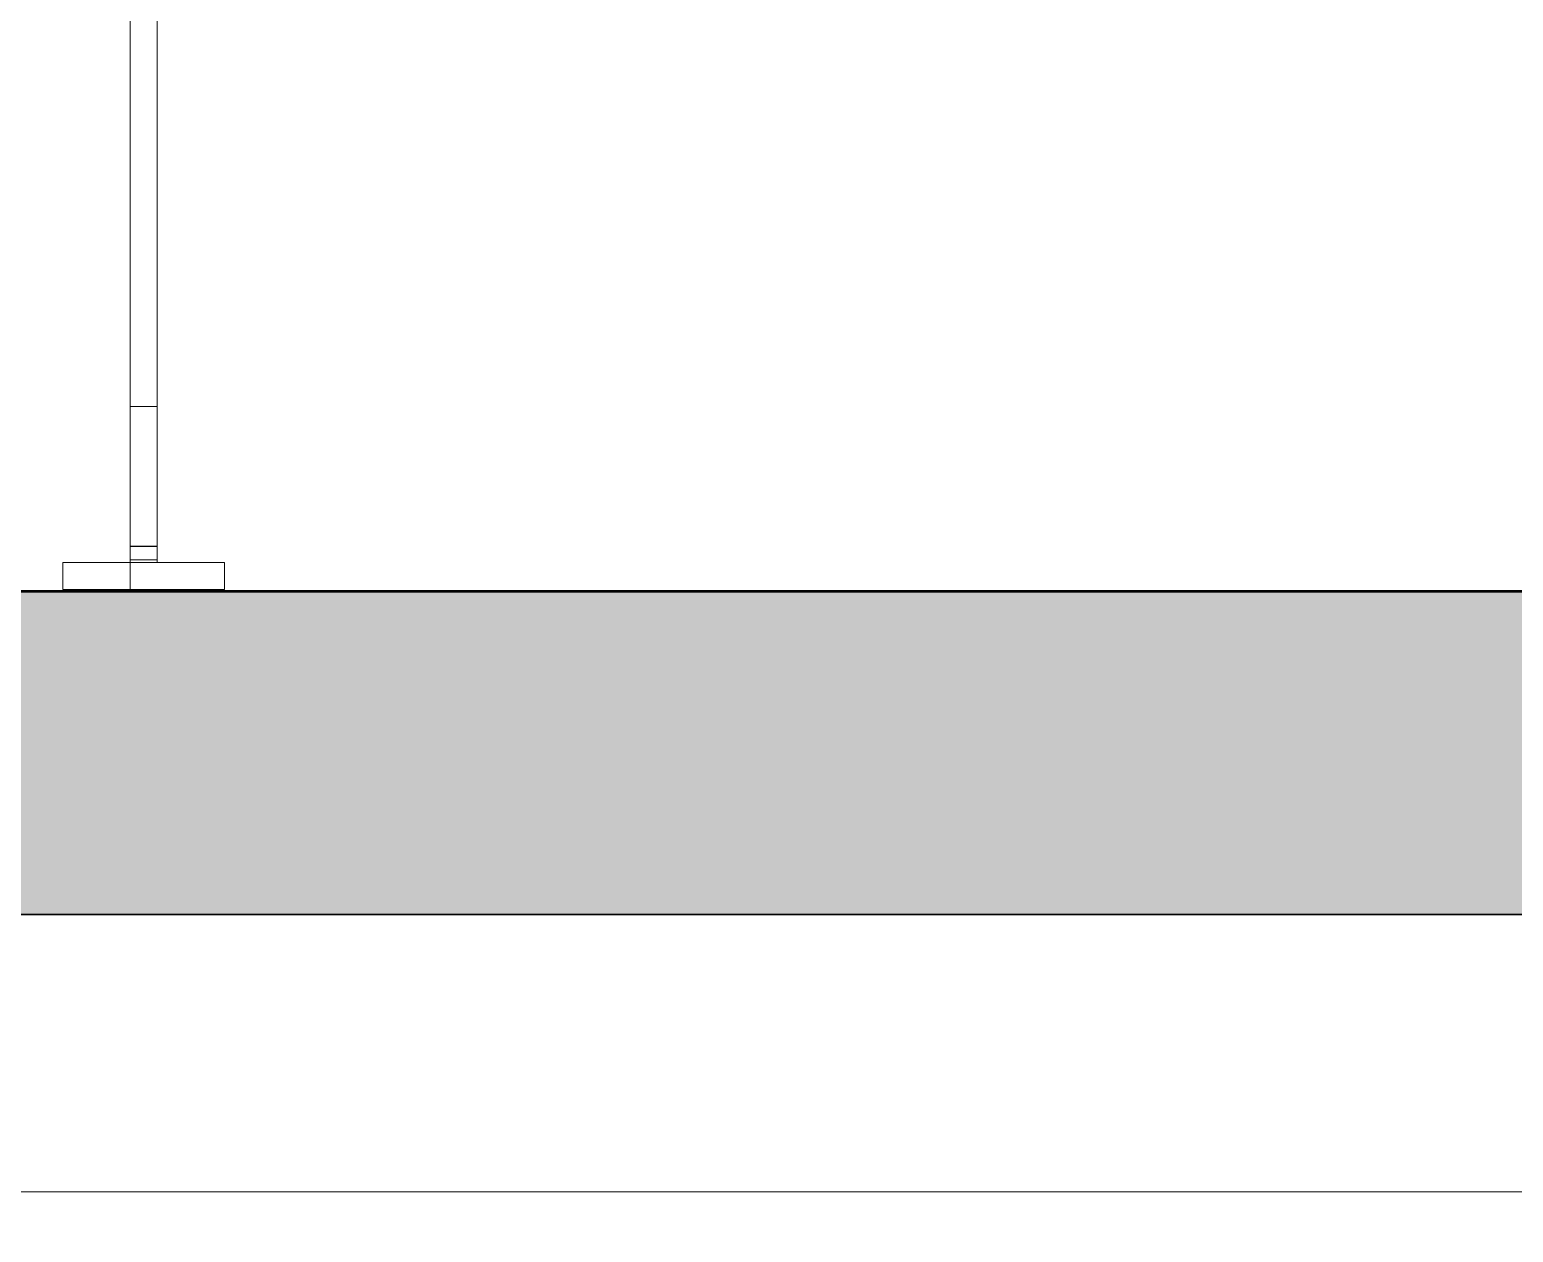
# Model space of a CAD drawing. Header units: millimetres. Extents: x -46169 to 237885, y -84465 to 18123.
# Drawn here: x 166435 to 166985, y -81191 to -80745 of the extents above; entities that cross this region are included whole.
import ezdxf

# ---------------------------------------------------------------- set-up
doc = ezdxf.new("R2010")
doc.units = ezdxf.units.MM
doc.header["$MEASUREMENT"] = 0
doc.linetypes.add('Wipeout_Contour', pattern=[1000, 0, -1000])
for name, color, linetype in [('New_A-20-M_Floor_Slab', 7, 'Continuous'), ('New_A-25-M_Wall_Int', 7, 'Continuous'), ('New_A-35-M_FFE_Fixed', 7, 'Continuous')]:
    doc.layers.add(name, color=color, linetype=linetype)
doc.layers.add('New_A-20-M_Floor_Slab_Pen_No__29', color=7, linetype='Continuous', lineweight=50, true_color=0x2a2a2a)
doc.layers.add('New_A-20-M_Floor_Slab_Pen_No__81', color=7, linetype='Continuous', lineweight=20, true_color=0x6a6a6a)
doc.layers.add('New_A-25-M_Wall_Int_Pen_No__87', color=8, linetype='Continuous', lineweight=20)
doc.layers.add('New_A-35-M_FFE_Fixed_Pen_No__1', color=7, linetype='Continuous', lineweight=13)

# ---------------------------------------------------------------- blocks, each defined once
blk = doc.blocks.new('Section Elem_131_3', base_point=(129666.67, -84332.61))
at = {"color": 254, "linetype": 'Wipeout_Contour', "lineweight": 0, "ltscale": 33598569.1956504}
blk.add_wipeout([(165097.11, -80735.11), (165025.43, -80735.11), (165025.43, -80783.86), (165090.14, -80783.86), (165090.14, -80952.86), (165025.43, -80952.86), (165025.43, -80953.11), (176113.28, -80953.11), (176113.28, -80784.11), (176177.99, -80784.11), (176177.99, -80735.11), (176107.11, -80735.11), (176107.11, -80952.36), (176072.11, -80952.36), (176072.11, -80942.36), (176097.11, -80942.36), (176097.11, -80735.11), (175832.11, -80735.11), (175832.11, -80952.36), (175797.11, -80952.36), (175797.11, -80942.36), (175822.11, -80942.36), (175822.11, -80735.11), (175282.11, -80735.11), (175282.11, -80942.36), (175307.61, -80942.36), (175307.61, -80952.36), (175246.61, -80952.36), (175246.61, -80942.36), (175272.11, -80942.36), (175272.11, -80735.11), (174732.11, -80735.11), (174732.11, -80942.36), (174757.11, -80942.36), (174757.11, -80952.36), (174696.61, -80952.36), (174696.61, -80942.36), (174722.11, -80942.36), (174722.11, -80735.11), (174182.11, -80735.11), (174182.11, -80942.36), (174207.11, -80942.36), (174207.11, -80952.36), (174146.61, -80952.36), (174146.61, -80942.36), (174172.11, -80942.36), (174172.11, -80735.11), (173632.11, -80735.11), (173632.11, -80942.36), (173657.11, -80942.36), (173657.11, -80952.36), (173596.61, -80952.36), (173596.61, -80942.36), (173622.11, -80942.36), (173622.11, -80735.11), (173082.11, -80735.11), (173082.11, -80942.36), (173107.11, -80942.36), (173107.11, -80952.36), (173046.61, -80952.36), (173046.61, -80942.36), (173072.11, -80942.36), (173072.11, -80735.11), (172532.11, -80735.11), (172532.11, -80942.36), (172557.11, -80942.36), (172557.11, -80952.36), (172497.11, -80952.36), (172497.11, -80942.36), (172522.11, -80942.36), (172522.11, -80735.11), (171982.11, -80735.11), (171982.11, -80942.36), (172007.61, -80942.36), (172007.61, -80952.36), (171946.61, -80952.36), (171946.61, -80942.36), (171972.11, -80942.36), (171972.11, -80735.11), (171432.11, -80735.11), (171432.11, -80942.36), (171457.11, -80942.36), (171457.11, -80952.36), (171397.11, -80952.36), (171397.11, -80942.36), (171422.11, -80942.36), (171422.11, -80735.11), (170882.11, -80735.11), (170882.11, -80942.36), (170907.61, -80942.36), (170907.61, -80952.36), (170846.61, -80952.36), (170846.61, -80942.36), (170872.11, -80942.36), (170872.11, -80735.11), (170332.11, -80735.11), (170332.11, -80942.36), (170357.11, -80942.36), (170357.11, -80952.36), (170297.11, -80952.36), (170297.11, -80942.36), (170322.11, -80942.36), (170322.11, -80735.11), (169782.11, -80735.11), (169782.11, -80942.36), (169807.61, -80942.36), (169807.61, -80952.36), (169746.61, -80952.36), (169746.61, -80942.36), (169772.11, -80942.36), (169772.11, -80735.11), (169232.11, -80735.11), (169232.11, -80942.36), (169257.11, -80942.36), (169257.11, -80952.36), (169196.61, -80952.36), (169196.61, -80942.36), (169222.11, -80942.36), (169222.11, -80735.11), (168682.11, -80735.11), (168682.11, -80942.36), (168707.11, -80942.36), (168707.11, -80952.36), (168647.11, -80952.36), (168647.11, -80942.36), (168672.11, -80942.36), (168672.11, -80735.11), (168132.11, -80735.11), (168132.11, -80942.36), (168157.61, -80942.36), (168157.61, -80952.36), (168096.61, -80952.36), (168096.61, -80942.36), (168122.11, -80942.36), (168122.11, -80735.11), (167582.11, -80735.11), (167582.11, -80942.36), (167607.11, -80942.36), (167607.11, -80952.36), (167547.11, -80952.36), (167547.11, -80942.36), (167572.11, -80942.36), (167572.11, -80735.11), (167032.11, -80735.11), (167032.11, -80942.36), (167057.61, -80942.36), (167057.61, -80952.36), (166996.61, -80952.36), (166996.61, -80942.36), (167022.11, -80942.36), (167022.11, -80735.11), (166482.11, -80735.11), (166482.11, -80942.36), (166507.11, -80942.36), (166507.11, -80952.36), (166447.11, -80952.36), (166447.11, -80942.36), (166472.11, -80942.36), (166472.11, -80735.11), (165932.11, -80735.11), (165932.11, -80942.36), (165957.61, -80942.36), (165957.61, -80952.36), (165896.61, -80952.36), (165896.61, -80942.36), (165922.11, -80942.36), (165922.11, -80735.11), (165382.11, -80735.11), (165382.11, -80942.36), (165407.11, -80942.36), (165407.11, -80952.36), (165372.11, -80952.36), (165372.11, -80735.11), (165107.11, -80735.11), (165107.11, -80942.36), (165132.11, -80942.36), (165132.11, -80952.36), (165097.11, -80952.36)], dxfattribs=at).dxf.layer = 'New_A-20-M_Floor_Slab'
blk = doc.blocks.new('Section Elem_149_3', base_point=(129666.67, -84332.61))
at = {"color": 254, "linetype": 'Wipeout_Contour', "lineweight": 0, "ltscale": 740372.249281}
blk.add_wipeout([(166482.11, -80904.95), (166482.11, -80895.1), (166472.11, -80895.1), (166472.11, -80904.95)], dxfattribs=at).dxf.layer = 'New_A-35-M_FFE_Fixed'
at = {"color": 254, "linetype": 'Wipeout_Contour', "lineweight": 0, "ltscale": 740436.849349}
blk.add_wipeout([(166472.11, -80937.2), (166482.11, -80937.2), (166482.11, -80936.74), (166472.11, -80936.74)], dxfattribs=at).dxf.layer = 'New_A-35-M_FFE_Fixed'
at = {"color": 254, "linetype": 'Wipeout_Contour', "lineweight": 0, "ltscale": 740392.067756}
blk.add_wipeout([(166447.11, -80952.36), (166472.11, -80952.36), (166472.11, -80942.36), (166447.11, -80942.36)], dxfattribs=at).dxf.layer = 'New_A-35-M_FFE_Fixed'
at = {"layer": 'New_A-35-M_FFE_Fixed_Pen_No__1', "linetype": 'Continuous'}
for q in [(166447.11, -80942.36), (166472.11, -80952.36)]:
    blk.add_line((166447.11, -80952.36), q, dxfattribs=at)
at = {"color": 254, "linetype": 'Wipeout_Contour', "lineweight": 0, "ltscale": 740354.507029}
blk.add_wipeout([(166472.11, -80884.65), (166472.11, -80895.1), (166482.11, -80895.1), (166482.11, -80884.65)], dxfattribs=at).dxf.layer = 'New_A-35-M_FFE_Fixed'
at = {"color": 254, "linetype": 'Wipeout_Contour', "lineweight": 0, "ltscale": 740388.670712}
blk.add_wipeout([(166472.11, -80913.88), (166482.11, -80913.88), (166482.11, -80904.95), (166472.11, -80904.95)], dxfattribs=at).dxf.layer = 'New_A-35-M_FFE_Fixed'
at = {"color": 254, "linetype": 'Wipeout_Contour', "lineweight": 0, "ltscale": 740437.696167}
blk.add_wipeout([(166482.11, -80937.7), (166482.11, -80937.2), (166472.11, -80937.2), (166472.11, -80937.7)], dxfattribs=at).dxf.layer = 'New_A-35-M_FFE_Fixed'
at = {"color": 254, "linetype": 'Wipeout_Contour', "lineweight": 0, "ltscale": 740403.246057}
blk.add_wipeout([(166472.11, -80921.62), (166482.11, -80921.62), (166482.11, -80913.88), (166472.11, -80913.88)], dxfattribs=at).dxf.layer = 'New_A-35-M_FFE_Fixed'
at = {"color": 254, "linetype": 'Wipeout_Contour', "lineweight": 0, "ltscale": 740440.422048}
blk.add_wipeout([(166472.11, -80939.44), (166482.11, -80939.44), (166482.11, -80938.58), (166472.11, -80938.58)], dxfattribs=at).dxf.layer = 'New_A-35-M_FFE_Fixed'
at = {"color": 254, "linetype": 'Wipeout_Contour', "lineweight": 0, "ltscale": 740415.508982}
blk.add_wipeout([(166472.11, -80927.91), (166482.11, -80927.91), (166482.11, -80921.62), (166472.11, -80921.62)], dxfattribs=at).dxf.layer = 'New_A-35-M_FFE_Fixed'
at = {"color": 254, "linetype": 'Wipeout_Contour', "lineweight": 0, "ltscale": 740439.003519}
blk.add_wipeout([(166472.11, -80937.82), (166472.11, -80938.58), (166482.11, -80938.58), (166482.11, -80937.82)], dxfattribs=at).dxf.layer = 'New_A-35-M_FFE_Fixed'
at = {"color": 254, "linetype": 'Wipeout_Contour', "lineweight": 0, "ltscale": 740422.43661}
blk.add_wipeout([(166472.11, -80927.91), (166472.11, -80929.54), (166482.11, -80929.54), (166482.11, -80927.91)], dxfattribs=at).dxf.layer = 'New_A-35-M_FFE_Fixed'
at = {"color": 254, "linetype": 'Wipeout_Contour', "lineweight": 0, "ltscale": 740436.196484}
blk.add_wipeout([(166472.11, -80936.74), (166482.11, -80936.74), (166482.11, -80936.45), (166472.11, -80936.45)], dxfattribs=at).dxf.layer = 'New_A-35-M_FFE_Fixed'
at = {"color": 254, "linetype": 'Wipeout_Contour', "lineweight": 0, "ltscale": 740434.677768}
blk.add_wipeout([(166482.11, -80936.05), (166482.11, -80935.4), (166472.11, -80935.4), (166472.11, -80936.05)], dxfattribs=at).dxf.layer = 'New_A-35-M_FFE_Fixed'
at = {"color": 254, "linetype": 'Wipeout_Contour', "lineweight": 0, "ltscale": 740441.998246}
blk.add_wipeout([(166472.11, -80940.38), (166482.11, -80940.38), (166482.11, -80939.44), (166472.11, -80939.44)], dxfattribs=at).dxf.layer = 'New_A-35-M_FFE_Fixed'
at = {"color": 254, "linetype": 'Wipeout_Contour', "lineweight": 0, "ltscale": 740435.863657}
blk.add_wipeout([(166472.11, -80936.45), (166482.11, -80936.45), (166482.11, -80936.36), (166472.11, -80936.36)], dxfattribs=at).dxf.layer = 'New_A-35-M_FFE_Fixed'
at = {"color": 254, "linetype": 'Wipeout_Contour', "lineweight": 0, "ltscale": 740445.39911}
blk.add_wipeout([(166472.11, -80941.36), (166472.11, -80942.36), (166482.11, -80942.36), (166482.11, -80941.36)], dxfattribs=at).dxf.layer = 'New_A-35-M_FFE_Fixed'
at = {"color": 254, "linetype": 'Wipeout_Contour', "lineweight": 0, "ltscale": 740431.614323}
blk.add_wipeout([(166472.11, -80932.55), (166472.11, -80935.4), (166482.11, -80935.4), (166482.11, -80932.55)], dxfattribs=at).dxf.layer = 'New_A-35-M_FFE_Fixed'
at = {"color": 254, "linetype": 'Wipeout_Contour', "lineweight": 0, "ltscale": 740443.671545}
blk.add_wipeout([(166472.11, -80941.36), (166482.11, -80941.36), (166482.11, -80940.38), (166472.11, -80940.38)], dxfattribs=at).dxf.layer = 'New_A-35-M_FFE_Fixed'
at = {"layer": 'New_A-35-M_FFE_Fixed_Pen_No__1', "linetype": 'Continuous'}
for p, q in [((166447.11, -80942.36), (166472.11, -80942.36)), ((166482.11, -80952.36), (166482.11, -80942.36))]:
    blk.add_line(p, q, dxfattribs=at)
blk = doc.blocks.new('Section Elem_151_3', base_point=(129666.67, -84332.61))
at = {"layer": 'New_A-35-M_FFE_Fixed_Pen_No__1', "linetype": 'Continuous'}
for p, q in [((166472.11, -80904.95), (166472.11, -80895.1)), ((166482.11, -80904.95), (166482.11, -80895.1)), ((166472.11, -80913.88), (166472.11, -80904.95)), ((166482.11, -80913.88), (166482.11, -80904.95)), ((166472.11, -80921.62), (166472.11, -80913.88)), ((166482.11, -80921.62), (166482.11, -80913.88))]:
    blk.add_line(p, q, dxfattribs=at)
at = {"color": 254, "linetype": 'Wipeout_Contour', "lineweight": 0, "ltscale": 740179.820996}
blk.add_wipeout([(166472.11, -80884.65), (166482.11, -80884.65), (166482.11, -80695.05), (166472.11, -80695.05)], dxfattribs=at).dxf.layer = 'New_A-35-M_FFE_Fixed'
at = {"color": 254, "linetype": 'Wipeout_Contour', "lineweight": 0, "ltscale": 740426.495663}
blk.add_wipeout([(166472.11, -80929.54), (166472.11, -80932.55), (166482.11, -80932.55), (166482.11, -80929.54)], dxfattribs=at).dxf.layer = 'New_A-35-M_FFE_Fixed'
at = {"color": 254, "linetype": 'Wipeout_Contour', "lineweight": 0, "ltscale": 740438.240165}
blk.add_wipeout([(166472.11, -80937.82), (166482.11, -80937.82), (166482.11, -80937.7), (166472.11, -80937.7)], dxfattribs=at).dxf.layer = 'New_A-35-M_FFE_Fixed'
at = {"color": 254, "linetype": 'Wipeout_Contour', "lineweight": 0, "ltscale": 740499.986686}
blk.add_wipeout([(166472.11, -80952.36), (166507.11, -80952.36), (166507.11, -80942.36), (166472.11, -80942.36)], dxfattribs=at).dxf.layer = 'New_A-35-M_FFE_Fixed'
at = {"layer": 'New_A-35-M_FFE_Fixed_Pen_No__1', "linetype": 'Continuous'}
for p, q in [((166472.11, -80884.65), (166472.11, -80651.97)), ((166482.11, -80884.65), (166482.11, -80651.97)), ((166482.11, -80884.65), (166472.11, -80884.65)), ((166472.11, -80895.1), (166472.11, -80884.65)), ((166482.11, -80895.1), (166482.11, -80884.65)), ((166472.11, -80927.91), (166472.11, -80921.62)), ((166482.11, -80927.91), (166482.11, -80921.62)), ((166472.11, -80932.55), (166472.11, -80927.91)), ((166482.11, -80932.55), (166482.11, -80927.91)), ((166472.11, -80940.38), (166472.11, -80939.44)), ((166472.11, -80941.36), (166472.11, -80940.38)), ((166482.11, -80941.36), (166472.11, -80941.36)), ((166472.11, -80942.36), (166472.11, -80941.36)), ((166472.11, -80952.36), (166472.11, -80942.36)), ((166507.11, -80942.36), (166472.11, -80942.36)), ((166482.11, -80940.38), (166482.11, -80939.44)), ((166482.11, -80941.36), (166482.11, -80940.38)), ((166482.11, -80942.36), (166482.11, -80941.36)), ((166507.11, -80952.36), (166507.11, -80942.36)), ((166507.11, -80952.36), (166472.11, -80952.36))]:
    blk.add_line(p, q, dxfattribs=at)
at = {"color": 254, "linetype": 'Wipeout_Contour', "lineweight": 0, "ltscale": 740435.516432}
blk.add_wipeout([(166482.11, -80936.36), (166482.11, -80936.05), (166472.11, -80936.05), (166472.11, -80936.36)], dxfattribs=at).dxf.layer = 'New_A-35-M_FFE_Fixed'
at = {"layer": 'New_A-35-M_FFE_Fixed_Pen_No__1', "linetype": 'Continuous'}
for p, q in [((166472.11, -80935.4), (166472.11, -80932.55)), ((166472.11, -80936.36), (166472.11, -80935.4)), ((166482.11, -80936.36), (166472.11, -80936.36)), ((166472.11, -80936.45), (166472.11, -80936.36)), ((166472.11, -80936.74), (166472.11, -80936.45)), ((166472.11, -80937.2), (166472.11, -80936.74)), ((166472.11, -80937.82), (166472.11, -80937.2)), ((166472.11, -80938.58), (166472.11, -80937.82)), ((166482.11, -80935.4), (166482.11, -80932.55)), ((166482.11, -80936.36), (166482.11, -80935.4)), ((166482.11, -80936.45), (166482.11, -80936.36)), ((166482.11, -80936.74), (166482.11, -80936.45)), ((166482.11, -80937.2), (166482.11, -80936.74)), ((166482.11, -80937.82), (166482.11, -80937.2)), ((166482.11, -80938.58), (166482.11, -80937.82)), ((166472.11, -80939.44), (166472.11, -80938.58)), ((166482.11, -80939.44), (166482.11, -80938.58))]:
    blk.add_line(p, q, dxfattribs=at)
blk = doc.blocks.new('Section Elem_176_3', base_point=(129666.67, -84332.61))
at = {"layer": 'New_A-20-M_Floor_Slab_Pen_No__81', "linetype": 'Continuous', "lineweight": 0, "true_color": 0x353535}
blk.add_hatch(color=250, dxfattribs=at).paths.add_polyline_path([(175986.32, -81073.11), (175986.32, -80953.11), (165217.1, -80953.11), (165217.1, -81073.11)])
at = {"layer": 'New_A-20-M_Floor_Slab_Pen_No__29', "linetype": 'Continuous'}
for p, q in [((175986.32, -80953.11), (165217.1, -80953.11)), ((175986.32, -81073.11), (165217.1, -81073.11))]:
    blk.add_line(p, q, dxfattribs=at)
blk = doc.blocks.new('Section Elem_199_3', base_point=(129666.67, -84332.61))
at = {"color": 254, "linetype": 'Wipeout_Contour', "lineweight": 0, "ltscale": 744700.17384}
blk.add_wipeout([(165437.12, -81190.61), (169642.63, -81190.61), (169642.63, -81175.61), (165437.12, -81175.61)], dxfattribs=at).dxf.layer = 'New_A-25-M_Wall_Int'
at = {"color": 254, "linetype": 'Wipeout_Contour', "lineweight": 0, "ltscale": 743313.675782}
blk.add_wipeout([(166924.36, -81073.11), (166924.36, -81175.61), (167446.84, -81175.61), (167446.84, -81073.11)], dxfattribs=at).dxf.layer = 'New_A-25-M_Wall_Int'
at = {"color": 254, "linetype": 'Wipeout_Contour', "lineweight": 0, "ltscale": 741436.37278}
blk.add_wipeout([(166403.21, -81073.11), (166403.21, -81175.61), (166924.36, -81175.61), (166924.36, -81073.11)], dxfattribs=at).dxf.layer = 'New_A-25-M_Wall_Int'
at = {"layer": 'New_A-25-M_Wall_Int_Pen_No__87', "linetype": 'Continuous'}
for p, q in [((166403.21, -81175.61), (166924.36, -81175.61)), ((166924.36, -81175.61), (167446.84, -81175.61))]:
    blk.add_line(p, q, dxfattribs=at)

msp = doc.modelspace()

# ---------------------------------------------------------------- block references
at = {"layer": 'New_A-20-M_Floor_Slab'}
msp.add_blockref('Section Elem_131_3', (129666.67, -84332.61), dxfattribs=at)

# ---------------------------------------------------------------- next in the draw order: block references
at = {"layer": 'New_A-35-M_FFE_Fixed'}
msp.add_blockref('Section Elem_149_3', (129666.67, -84332.61), dxfattribs=at)

# ---------------------------------------------------------------- next in the draw order: block references
msp.add_blockref('Section Elem_151_3', (129666.67, -84332.61), dxfattribs=at)

# ---------------------------------------------------------------- next in the draw order: block references
at = {"layer": 'New_A-20-M_Floor_Slab'}
msp.add_blockref('Section Elem_176_3', (129666.67, -84332.61), dxfattribs=at)

# ---------------------------------------------------------------- next in the draw order: block references
at = {"layer": 'New_A-25-M_Wall_Int'}
msp.add_blockref('Section Elem_199_3', (129666.67, -84332.61), dxfattribs=at)

doc.saveas('drawing.dxf')
